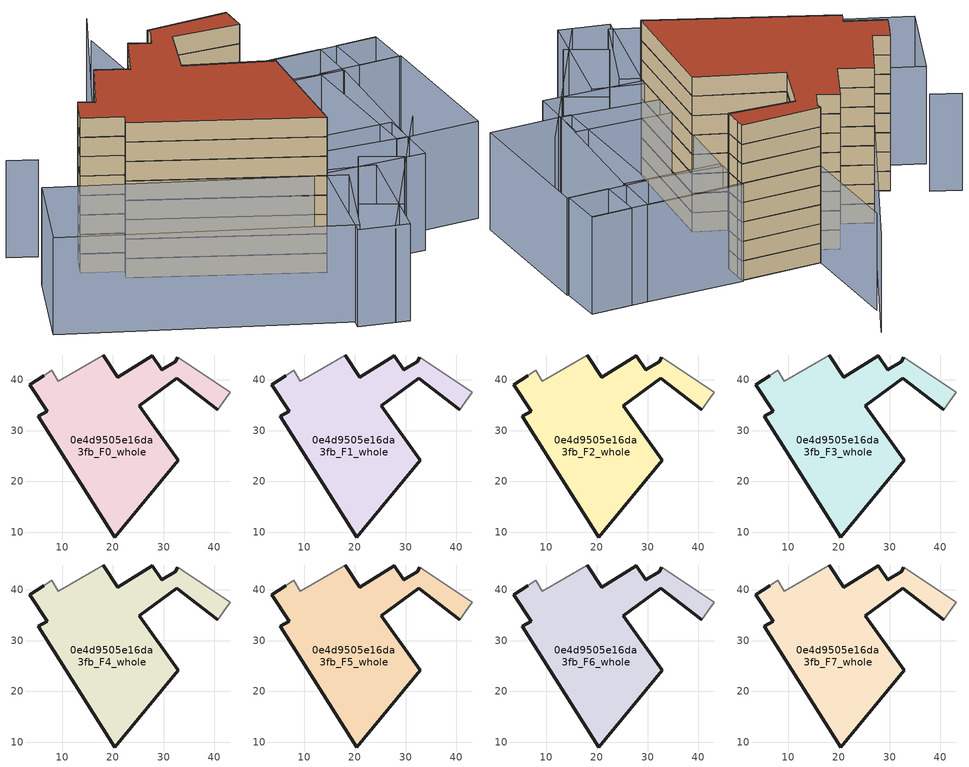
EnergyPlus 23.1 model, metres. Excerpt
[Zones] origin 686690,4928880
0e4d9505e16da3fb_F0_whole
 floor ground (EU_floor_Construction): 32.89,24.11 25.16,34.88 32.58,40.36 40.7,34.08 42.31,36.43 43.12,37.55 32.82,44.46 32.24,43.59 29.59,41.99 27.74,44.8 20.9,40.54 18.1,44.91 9.2,39.7 7.96,41.86 6.36,40.86 3.6,39.04 7.02,33.83 5.31,32.79 20.38,9.02 z0
 wall outside (EU_wall_Construction): 18.1,44.91 20.9,40.54 27.74,44.8 29.59,41.99 32.24,43.59 32.82,44.46 / 40.7,34.08 32.58,40.36 25.16,34.88 32.89,24.11 20.38,9.02 5.31,32.79 7.02,33.83 3.6,39.04 6.36,40.86 z0:3
 wall adiabatic (EU_wall_Construction): 6.36,40.86 7.96,41.86 9.2,39.7 18.1,44.91 / 32.82,44.46 43.12,37.55 42.31,36.43 40.7,34.08 z0:3
0e4d9505e16da3fb_F1_whole
 floor to 0e4d9505e16da3fb_F0_whole (EU_floor_Construction): 32.89,24.11 25.16,34.88 32.58,40.36 40.7,34.08 42.31,36.43 43.12,37.55 32.82,44.46 32.24,43.59 29.59,41.99 27.74,44.8 20.9,40.54 18.1,44.91 9.2,39.7 7.96,41.86 6.36,40.86 3.6,39.04 7.02,33.83 5.31,32.79 20.38,9.02 z3
 wall outside (EU_wall_Construction): 18.1,44.91 20.9,40.54 27.74,44.8 29.59,41.99 32.24,43.59 32.82,44.46 / 40.7,34.08 32.58,40.36 25.16,34.88 32.89,24.11 20.38,9.02 5.31,32.79 7.02,33.83 3.6,39.04 6.36,40.86 z3:6
 wall adiabatic (EU_wall_Construction): 6.36,40.86 7.96,41.86 9.2,39.7 18.1,44.91 / 32.82,44.46 43.12,37.55 42.31,36.43 40.7,34.08 z3:6
0e4d9505e16da3fb_F2_whole
 floor to 0e4d9505e16da3fb_F1_whole (EU_floor_Construction): 32.89,24.11 25.16,34.88 32.58,40.36 40.7,34.08 42.31,36.43 43.12,37.55 32.82,44.46 32.24,43.59 29.59,41.99 27.74,44.8 20.9,40.54 18.1,44.91 9.2,39.7 7.96,41.86 6.36,40.86 3.6,39.04 7.02,33.83 5.31,32.79 20.38,9.02 z6
 wall outside (EU_wall_Construction): 18.1,44.91 20.9,40.54 27.74,44.8 29.59,41.99 32.24,43.59 32.82,44.46 / 40.7,34.08 32.58,40.36 25.16,34.88 32.89,24.11 20.38,9.02 5.31,32.79 7.02,33.83 3.6,39.04 6.36,40.86 z6:9
 wall adiabatic (EU_wall_Construction): 6.36,40.86 7.96,41.86 9.2,39.7 18.1,44.91 / 32.82,44.46 43.12,37.55 42.31,36.43 40.7,34.08 z6:9
0e4d9505e16da3fb_F3_whole
 floor to 0e4d9505e16da3fb_F2_whole (EU_floor_Construction): 32.89,24.11 25.16,34.88 32.58,40.36 40.7,34.08 42.31,36.43 43.12,37.55 32.82,44.46 32.24,43.59 29.59,41.99 27.74,44.8 20.9,40.54 18.1,44.91 9.2,39.7 7.96,41.86 6.36,40.86 3.6,39.04 7.02,33.83 5.31,32.79 20.38,9.02 z9
 wall outside (EU_wall_Construction): 18.1,44.91 20.9,40.54 27.74,44.8 29.59,41.99 32.24,43.59 32.82,44.46 / 40.7,34.08 32.58,40.36 25.16,34.88 32.89,24.11 20.38,9.02 5.31,32.79 7.02,33.83 3.6,39.04 6.36,40.86 z9:12
 wall adiabatic (EU_wall_Construction): 6.36,40.86 7.96,41.86 9.2,39.7 18.1,44.91 / 32.82,44.46 43.12,37.55 42.31,36.43 40.7,34.08 z9:12
0e4d9505e16da3fb_F4_whole
 floor to 0e4d9505e16da3fb_F3_whole (EU_floor_Construction): 32.89,24.11 25.16,34.88 32.58,40.36 40.7,34.08 42.31,36.43 43.12,37.55 32.82,44.46 32.24,43.59 29.59,41.99 27.74,44.8 20.9,40.54 18.1,44.91 9.2,39.7 7.96,41.86 6.36,40.86 3.6,39.04 7.02,33.83 5.31,32.79 20.38,9.02 z12
 wall outside (EU_wall_Construction): 18.1,44.91 20.9,40.54 27.74,44.8 29.59,41.99 32.24,43.59 32.82,44.46 / 40.7,34.08 32.58,40.36 25.16,34.88 32.89,24.11 20.38,9.02 5.31,32.79 7.02,33.83 3.6,39.04 6.36,40.86 z12:15
 wall adiabatic (EU_wall_Construction): 6.36,40.86 7.96,41.86 9.2,39.7 18.1,44.91 / 32.82,44.46 43.12,37.55 42.31,36.43 40.7,34.08 z12:15
0e4d9505e16da3fb_F5_whole
 floor to 0e4d9505e16da3fb_F4_whole (EU_floor_Construction): 32.89,24.11 25.16,34.88 32.58,40.36 40.7,34.08 42.31,36.43 43.12,37.55 32.82,44.46 32.24,43.59 29.59,41.99 27.74,44.8 20.9,40.54 18.1,44.91 9.2,39.7 7.96,41.86 6.36,40.86 3.6,39.04 7.02,33.83 5.31,32.79 20.38,9.02 z15
 wall outside (EU_wall_Construction): 18.1,44.91 20.9,40.54 27.74,44.8 29.59,41.99 32.24,43.59 32.82,44.46 / 40.7,34.08 32.58,40.36 25.16,34.88 32.89,24.11 20.38,9.02 5.31,32.79 7.02,33.83 3.6,39.04 6.36,40.86 z15:18
 wall adiabatic (EU_wall_Construction): 6.36,40.86 7.96,41.86 9.2,39.7 18.1,44.91 / 32.82,44.46 43.12,37.55 42.31,36.43 40.7,34.08 z15:18
0e4d9505e16da3fb_F6_whole
 floor to 0e4d9505e16da3fb_F5_whole (EU_floor_Construction): 32.89,24.11 25.16,34.88 32.58,40.36 40.7,34.08 42.31,36.43 43.12,37.55 32.82,44.46 32.24,43.59 29.59,41.99 27.74,44.8 20.9,40.54 18.1,44.91 9.2,39.7 7.96,41.86 6.36,40.86 3.6,39.04 7.02,33.83 5.31,32.79 20.38,9.02 z18
 wall outside (EU_wall_Construction): 18.1,44.91 20.9,40.54 27.74,44.8 29.59,41.99 32.24,43.59 32.82,44.46 / 40.7,34.08 32.58,40.36 25.16,34.88 32.89,24.11 20.38,9.02 5.31,32.79 7.02,33.83 3.6,39.04 6.36,40.86 z18:21
 wall adiabatic (EU_wall_Construction): 6.36,40.86 7.96,41.86 9.2,39.7 18.1,44.91 / 32.82,44.46 43.12,37.55 42.31,36.43 40.7,34.08 z18:21
0e4d9505e16da3fb_F7_whole
 floor to 0e4d9505e16da3fb_F6_whole (EU_floor_Construction): 32.89,24.11 25.16,34.88 32.58,40.36 40.7,34.08 42.31,36.43 43.12,37.55 32.82,44.46 32.24,43.59 29.59,41.99 27.74,44.8 20.9,40.54 18.1,44.91 9.2,39.7 7.96,41.86 6.36,40.86 3.6,39.04 7.02,33.83 5.31,32.79 20.38,9.02 z21
 wall outside (EU_wall_Construction): 18.1,44.91 20.9,40.54 27.74,44.8 29.59,41.99 32.24,43.59 32.82,44.46 / 40.7,34.08 32.58,40.36 25.16,34.88 32.89,24.11 20.38,9.02 5.31,32.79 7.02,33.83 3.6,39.04 6.36,40.86 z21:24
 wall adiabatic (EU_wall_Construction): 6.36,40.86 7.96,41.86 9.2,39.7 18.1,44.91 / 32.82,44.46 43.12,37.55 42.31,36.43 40.7,34.08 z21:24
 roof outside (EU_roof_Construction): 43.12,37.55 42.31,36.43 40.7,34.08 32.58,40.36 25.16,34.88 32.89,24.11 20.38,9.02 5.31,32.79 7.02,33.83 3.6,39.04 6.36,40.86 7.96,41.86 9.2,39.7 18.1,44.91 20.9,40.54 27.74,44.8 29.59,41.99 32.24,43.59 32.82,44.46 z24
shading: 11.19,-6.92 42.76,7.75 / 3,50.51 5.5,46.76 / 62.54,24.47 32.82,44.46 / 32.82,44.46 42.34,58.61 / 48.29,62.58 7.64,38.78 / 30.89,2.46 17.54,-4.86 / 17.54,-4.86 14.42,0.83 / 14.42,0.83 27.76,8.16 / 27.76,8.16 30.89,2.46 / 7.29,-3 21.57,10.28 / 21.57,10.28 26.72,4.75 / 26.72,4.75 12.44,-8.53 / 12.44,-8.53 7.29,-3 / 27.32,18.46 39.72,9.42 / 39.72,9.42 33.28,0.57 / 33.28,0.57 20.88,9.61 / 20.88,9.61 27.32,18.46 / 48.48,25.65 58.95,18.57 / 58.95,18.57 45.75,-0.97 / 45.75,-0.97 35.28,6.1 / 35.28,6.1 48.48,25.65 / 25.11,14.62 39.55,32.58 / 39.55,32.58 51.15,23.26 / 51.15,23.26 36.7,5.29 / 36.7,5.29 25.11,14.62 / -15.41,32.88 -2.09,41.99 / -2.09,41.99 22.12,6.6 / 22.12,6.6 8.79,-2.51 / 8.79,-2.51 -15.41,32.88 / 51.05,23.34 38.95,31.84 / 38.95,31.84 43.2,37.88 / 43.2,37.88 55.3,29.37 / 55.3,29.37 51.05,23.34 / 62.61,24.58 58.78,18.69 / 58.78,18.69 53.58,22.08 / 53.58,22.08 57.41,27.96 / 57.41,27.96 62.61,24.58 z0:15
[Building]
EU S2 Campaign: North Axis=0; Terrain=City; Solar Distribution=FullExterior
[Site:Location]
Bologna: Latitude=44.5; Longitude=11.25; Time Zone=1; Elevation=37
[SizingPeriod:WeatherFileDays]
AnnualSizingPeriod: Begin Month=1; Begin Day of Month=1; End Month=12; End Day of Month=31; Day of Week for Start Day=Monday; Use Weather File Daylight Saving Period=No; Use Weather File Rain and Snow Indicators=No
[MATERIAL]
EU_InternalMass_Material: Roughness=MediumRough; Thickness=0.1; Conductivity=1; Density=1800; Specific Heat=900; Thermal Absorptance=0.9; Solar Absorptance=0.7; Visible Absorptance=0.7
[MATERIAL:NOMASS] Roughness=MediumRough; Thermal Absorptance=0.9; Solar Absorptance=0.7; Visible Absorptance=0.7
Name | Thermal Resistance
EU_wall_NoMass | 0.905828
EU_roof_NoMass | 0.37593
EU_floor_NoMass | 0.67114
[CONSTRUCTION]
EU_wall_Construction: EU_wall_NoMass
EU_roof_Construction: EU_roof_NoMass
EU_floor_Construction: EU_floor_NoMass
EU_InternalMass_Construction: EU_InternalMass_Material
[ZONE] Type=1; Multiplier=1; Ceiling Height=autocalculate; Volume=1879.31; Floor Area=autocalculate; Part of Total Floor Area=Yes
0e4d9505e16da3fb_F0_whole; 0e4d9505e16da3fb_F1_whole; 0e4d9505e16da3fb_F2_whole; 0e4d9505e16da3fb_F3_whole; 0e4d9505e16da3fb_F4_whole; 0e4d9505e16da3fb_F5_whole; 0e4d9505e16da3fb_F6_whole; 0e4d9505e16da3fb_F7_whole
[INTERNALMASS] Construction=EU_InternalMass_Construction; Surface Area=626.437
Name | Zone or ZoneList
0e4d9505e16da3fb_F0_whole_EU_InternalMass | 0e4d9505e16da3fb_F0_whole
0e4d9505e16da3fb_F1_whole_EU_InternalMass | 0e4d9505e16da3fb_F1_whole
0e4d9505e16da3fb_F2_whole_EU_InternalMass | 0e4d9505e16da3fb_F2_whole
0e4d9505e16da3fb_F3_whole_EU_InternalMass | 0e4d9505e16da3fb_F3_whole
0e4d9505e16da3fb_F4_whole_EU_InternalMass | 0e4d9505e16da3fb_F4_whole
0e4d9505e16da3fb_F5_whole_EU_InternalMass | 0e4d9505e16da3fb_F5_whole
0e4d9505e16da3fb_F6_whole_EU_InternalMass | 0e4d9505e16da3fb_F6_whole
0e4d9505e16da3fb_F7_whole_EU_InternalMass | 0e4d9505e16da3fb_F7_whole
[OTHEREQUIPMENT] Fuel Type=Electricity; Design Level Calculation Method=Watts/Area; Power per Zone Floor Area=1; Fraction Latent=0; Fraction Radiant=0; Fraction Lost=0; Carbon Dioxide Generation Rate=0; EndUse Subcategory=EU_Step8_InternalGains
Name | Zone or ZoneList or Space or SpaceList | Schedule
EU_Step8_InternalGain_0e4d9505e16da3fb_F0_whole_f000 | 0e4d9505e16da3fb_F0_whole | EU_Step8_GainSchedule_0e4d9505e16da3fb_F0_whole_f000
EU_Step8_InternalGain_0e4d9505e16da3fb_F1_whole_f000 | 0e4d9505e16da3fb_F1_whole | EU_Step8_GainSchedule_0e4d9505e16da3fb_F1_whole_f000
EU_Step8_InternalGain_0e4d9505e16da3fb_F2_whole_f000 | 0e4d9505e16da3fb_F2_whole | EU_Step8_GainSchedule_0e4d9505e16da3fb_F2_whole_f000
EU_Step8_InternalGain_0e4d9505e16da3fb_F3_whole_f000 | 0e4d9505e16da3fb_F3_whole | EU_Step8_GainSchedule_0e4d9505e16da3fb_F3_whole_f000
EU_Step8_InternalGain_0e4d9505e16da3fb_F4_whole_f000 | 0e4d9505e16da3fb_F4_whole | EU_Step8_GainSchedule_0e4d9505e16da3fb_F4_whole_f000
EU_Step8_InternalGain_0e4d9505e16da3fb_F5_whole_f000 | 0e4d9505e16da3fb_F5_whole | EU_Step8_GainSchedule_0e4d9505e16da3fb_F5_whole_f000
EU_Step8_InternalGain_0e4d9505e16da3fb_F6_whole_f000 | 0e4d9505e16da3fb_F6_whole | EU_Step8_GainSchedule_0e4d9505e16da3fb_F6_whole_f000
EU_Step8_InternalGain_0e4d9505e16da3fb_F7_whole_f000 | 0e4d9505e16da3fb_F7_whole | EU_Step8_GainSchedule_0e4d9505e16da3fb_F7_whole_f000
[ZONEVENTILATION:DESIGNFLOWRATE] Schedule=EU_AlwaysOn; Design Flow Rate Calculation Method=AirChanges/Hour; Air Changes per Hour=0.73129; Ventilation Type=Natural; Fan Pressure Rise=0; Fan Total Efficiency=1; Constant Term Coefficient=1; Temperature Term Coefficient=0; Velocity Term Coefficient=0; Velocity Squared Term Coefficient=0; Minimum Indoor Temperature=-100; Maximum Indoor Temperature=100; Delta Temperature=-100; Minimum Outdoor Temperature=-100; Maximum Outdoor Temperature=100; Maximum Wind Speed=40
Name | Zone or ZoneList or Space or SpaceList
EU_ConstantAir_0e4d9505e16da3fb_F0_whole | 0e4d9505e16da3fb_F0_whole
EU_ConstantAir_0e4d9505e16da3fb_F1_whole | 0e4d9505e16da3fb_F1_whole
EU_ConstantAir_0e4d9505e16da3fb_F2_whole | 0e4d9505e16da3fb_F2_whole
EU_ConstantAir_0e4d9505e16da3fb_F3_whole | 0e4d9505e16da3fb_F3_whole
EU_ConstantAir_0e4d9505e16da3fb_F4_whole | 0e4d9505e16da3fb_F4_whole
EU_ConstantAir_0e4d9505e16da3fb_F5_whole | 0e4d9505e16da3fb_F5_whole
EU_ConstantAir_0e4d9505e16da3fb_F6_whole | 0e4d9505e16da3fb_F6_whole
EU_ConstantAir_0e4d9505e16da3fb_F7_whole | 0e4d9505e16da3fb_F7_whole
[HVACTEMPLATE:THERMOSTAT] Constant Heating Setpoint=20; Constant Cooling Setpoint=50
EU_HeatOnly_0e4d9505e16da3fb_F0_whole; EU_HeatOnly_0e4d9505e16da3fb_F1_whole; EU_HeatOnly_0e4d9505e16da3fb_F2_whole; EU_HeatOnly_0e4d9505e16da3fb_F3_whole; EU_HeatOnly_0e4d9505e16da3fb_F4_whole; EU_HeatOnly_0e4d9505e16da3fb_F5_whole; EU_HeatOnly_0e4d9505e16da3fb_F6_whole; EU_HeatOnly_0e4d9505e16da3fb_F7_whole
[HVACTEMPLATE:ZONE:IDEALLOADSAIRSYSTEM] System Availability Schedule=EU_AlwaysOn; Maximum Heating Supply Air Temperature=50; Minimum Cooling Supply Air Temperature=13; Maximum Heating Supply Air Humidity Ratio=0.0156; Minimum Cooling Supply Air Humidity Ratio=0.0077; Heating Limit=NoLimit; Cooling Limit=NoLimit; Heating Availability Schedule=EU_AlwaysOn; Cooling Availability Schedule=EU_CoolingOff; Dehumidification Control Type=ConstantSensibleHeatRatio; Cooling Sensible Heat Ratio=0.7; Dehumidification Setpoint=60; Humidification Control Type=None; Humidification Setpoint=30; Outdoor Air Method=None; Outdoor Air Flow Rate per Person=0.00944; Outdoor Air Flow Rate per Zone Floor Area=0; Outdoor Air Flow Rate per Zone=0; Demand Controlled Ventilation Type=None; Outdoor Air Economizer Type=NoEconomizer; Heat Recovery Type=None; Sensible Heat Recovery Effectiveness=0.7; Latent Heat Recovery Effectiveness=0.65
Name | Template Thermostat
0e4d9505e16da3fb_F0_whole | EU_HeatOnly_0e4d9505e16da3fb_F0_whole
0e4d9505e16da3fb_F1_whole | EU_HeatOnly_0e4d9505e16da3fb_F1_whole
0e4d9505e16da3fb_F2_whole | EU_HeatOnly_0e4d9505e16da3fb_F2_whole
0e4d9505e16da3fb_F3_whole | EU_HeatOnly_0e4d9505e16da3fb_F3_whole
0e4d9505e16da3fb_F4_whole | EU_HeatOnly_0e4d9505e16da3fb_F4_whole
0e4d9505e16da3fb_F5_whole | EU_HeatOnly_0e4d9505e16da3fb_F5_whole
0e4d9505e16da3fb_F6_whole | EU_HeatOnly_0e4d9505e16da3fb_F6_whole
0e4d9505e16da3fb_F7_whole | EU_HeatOnly_0e4d9505e16da3fb_F7_whole
[SIZING:ZONE] Zone Cooling Design Supply Air Temperature Input Method=SupplyAirTemperature; Zone Cooling Design Supply Air Temperature=13; Zone Heating Design Supply Air Temperature Input Method=SupplyAirTemperature; Zone Heating Design Supply Air Temperature=50; Zone Cooling Design Supply Air Humidity Ratio=0.008; Zone Heating Design Supply Air Humidity Ratio=0.008; Cooling Design Air Flow Method=DesignDay; Cooling Design Air Flow Rate=0; Cooling Minimum Air Flow per Zone Floor Area=0.000762; Cooling Minimum Air Flow=0; Cooling Minimum Air Flow Fraction=0.2; Heating Design Air Flow Method=DesignDay; Heating Design Air Flow Rate=0; Heating Maximum Air Flow per Zone Floor Area=0.002032; Heating Maximum Air Flow=0.141576; Heating Maximum Air Flow Fraction=0.3; Account for Dedicated Outdoor Air System=No; Dedicated Outdoor Air System Control Strategy=NeutralSupplyAir; Dedicated Outdoor Air Low Setpoint Temperature for Design=autosize; Dedicated Outdoor Air High Setpoint Temperature for Design=autosize; Zone Load Sizing Method=Sensible Load Only No Latent Load; Zone Latent Cooling Design Supply Air Humidity Ratio Input Method=HumidityRatioDifference; Zone Cooling Design Supply Air Humidity Ratio Difference=0.005; Zone Latent Heating Design Supply Air Humidity Ratio Input Method=HumidityRatioDifference; Zone Humidification Design Supply Air Humidity Ratio Difference=0.005
0e4d9505e16da3fb_F0_whole; 0e4d9505e16da3fb_F1_whole; 0e4d9505e16da3fb_F2_whole; 0e4d9505e16da3fb_F3_whole; 0e4d9505e16da3fb_F4_whole; 0e4d9505e16da3fb_F5_whole; 0e4d9505e16da3fb_F6_whole; 0e4d9505e16da3fb_F7_whole
[SCHEDULE:CONSTANT]
Name | Hourly Value
EU_AlwaysOn | 1
EU_CoolingOff | 0
[SCHEDULE:FILE] Column Number=1; Rows to Skip at Top=0; Number of Hours of Data=8760; Column Separator=Comma; Interpolate to Timestep=No; Minutes per Item=60; Adjust Schedule for Daylight Savings=Yes
Name | File
EU_Step8_GainSchedule_0e4d9505e16da3fb_F0_whole_f000 | ../../schedules/0e4d9505e16da3fb/0e4d9505e16da3fb_F0_whole_f000_gain.csv
EU_Step8_GainSchedule_0e4d9505e16da3fb_F1_whole_f000 | ../../schedules/0e4d9505e16da3fb/0e4d9505e16da3fb_F1_whole_f000_gain.csv
EU_Step8_GainSchedule_0e4d9505e16da3fb_F2_whole_f000 | ../../schedules/0e4d9505e16da3fb/0e4d9505e16da3fb_F2_whole_f000_gain.csv
EU_Step8_GainSchedule_0e4d9505e16da3fb_F3_whole_f000 | ../../schedules/0e4d9505e16da3fb/0e4d9505e16da3fb_F3_whole_f000_gain.csv
EU_Step8_GainSchedule_0e4d9505e16da3fb_F4_whole_f000 | ../../schedules/0e4d9505e16da3fb/0e4d9505e16da3fb_F4_whole_f000_gain.csv
EU_Step8_GainSchedule_0e4d9505e16da3fb_F5_whole_f000 | ../../schedules/0e4d9505e16da3fb/0e4d9505e16da3fb_F5_whole_f000_gain.csv
EU_Step8_GainSchedule_0e4d9505e16da3fb_F6_whole_f000 | ../../schedules/0e4d9505e16da3fb/0e4d9505e16da3fb_F6_whole_f000_gain.csv
EU_Step8_GainSchedule_0e4d9505e16da3fb_F7_whole_f000 | ../../schedules/0e4d9505e16da3fb/0e4d9505e16da3fb_F7_whole_f000_gain.csv
